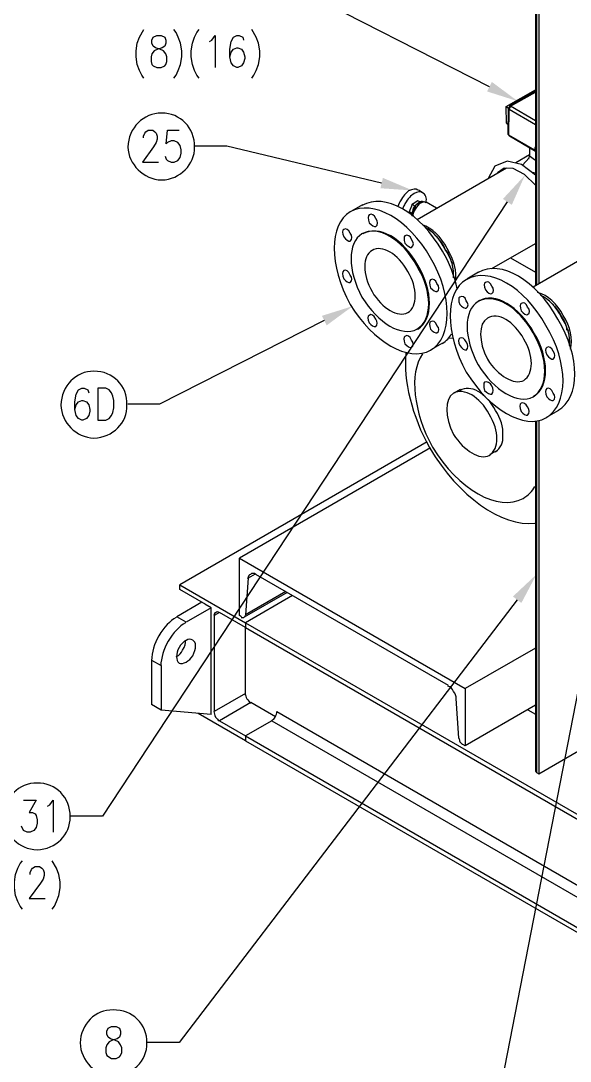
# Model space of a CAD drawing. Header units: inches. Extents: x 0.3 to 33.8, y 15.5 to 37.1.
# Drawn here: x 17.25 to 20.35, y 20.27 to 26.14 of the extents above; entities that cross this region are included whole.
import ezdxf

# ---------------------------------------------------------------- set-up
doc = ezdxf.new("R2010")
doc.units = ezdxf.units.IN
doc.header["$MEASUREMENT"] = 0

# ---------------------------------------------------------------- blocks, each defined once
blk = doc.blocks.new('60298_1')
at = {"transparency": 33554687}
for points in [[(19.9125, 25.795), (20.0593, 25.6861), (19.8852, 25.7415)], [(19.2974, 25.2536), (19.4657, 25.1825), (19.2834, 25.1952)], [(19.9748, 25.1346), (20.0991, 25.2685), (20.025, 25.1015)], [(18.9531, 24.4752), (19.1274, 24.53), (18.9804, 24.4216)], [(20.0313, 22.8913), (20.1645, 23.0163), (20.079, 22.8548)]]:
    blk.add_hatch(color=21, dxfattribs=at).paths.add_polyline_path(points)
at = {"color": 21, "transparency": 33554687}
for points in [[(19.8987, 25.7682), (18.7766, 26.342), (18.5964, 26.342)], [(19.2904, 25.2239), (18.4172, 25.4326), (18.2369, 25.4326)], [(19.9994, 25.1176), (17.7143, 21.6525), (17.5341, 21.6525)], [(20.8303, 24.5728), (19.9545, 20.079), (19.7743, 20.079)], [(18.9666, 24.4483), (18.0371, 23.9763), (17.8569, 23.9763)], [(20.0547, 22.8727), (18.1466, 20.3744), (17.9664, 20.3744)]]:
    blk.add_lwpolyline(points, dxfattribs=at)
at = {"transparency": 33554687}
for points in [[(20.158, 26.1922), (20.158, 24.6456)], [(20.1637, 26.1922), (20.1637, 24.6492)], [(20.1771, 26.1943), (20.1771, 24.6564)], [(17.9488, 25.8163), (17.9364, 25.8333), (17.9235, 25.8596), (17.9111, 25.8937), (17.9039, 25.9366), (17.9039, 25.9707), (17.9111, 26.0135), (17.9235, 26.0476), (17.9488, 26.0905)], [(18.1171, 25.8163), (18.1301, 25.8333), (18.1424, 25.8596), (18.1554, 25.8937), (18.1621, 25.9366), (18.1621, 25.9707), (18.1554, 26.0135), (18.1424, 26.0476), (18.1301, 26.074), (18.1171, 26.0905)], [(18.2602, 25.8163), (18.2473, 25.8333), (18.2349, 25.8596), (18.222, 25.8937), (18.2153, 25.9366), (18.2153, 25.9707), (18.222, 26.0135), (18.2349, 26.0476), (18.2473, 26.074), (18.2602, 26.0905)], [(18.5571, 25.8163), (18.5695, 25.8333), (18.5824, 25.8596), (18.5948, 25.8937), (18.602, 25.9366), (18.602, 25.9707), (18.5948, 26.0135), (18.5824, 26.0476), (18.5571, 26.0905)], [(18.0211, 25.8767), (18.0464, 25.8767), (18.066, 25.886), (18.0717, 25.8937), (18.0784, 25.9103), (18.0784, 25.9366), (18.0717, 25.9536), (18.0588, 25.9707), (18.0392, 25.98), (18.0139, 25.9872), (18.001, 25.9965), (17.9942, 26.0135), (17.9942, 26.0306), (18.001, 26.0476), (18.0211, 26.0569), (18.0464, 26.0569), (18.066, 26.0476), (18.0717, 26.0306), (18.0717, 26.0135), (18.066, 25.9965), (18.0521, 25.9872), (18.0263, 25.98), (18.0066, 25.9707), (17.9942, 25.9536), (17.9886, 25.9366), (17.9886, 25.9103), (17.9942, 25.8937), (18.001, 25.886), (18.0211, 25.8767)], [(18.318, 26.0228), (18.332, 26.0306), (18.35, 26.0569), (18.35, 25.8767)], [(18.4337, 25.9366), (18.4409, 25.9629), (18.4538, 25.98), (18.4735, 25.9872), (18.4791, 25.9872), (18.4988, 25.98), (18.5112, 25.9629), (18.5184, 25.9366), (18.5184, 25.9273), (18.5112, 25.903), (18.4988, 25.886), (18.4791, 25.8767), (18.4735, 25.8767), (18.4538, 25.886), (18.4409, 25.903), (18.4337, 25.9366), (18.4337, 25.98), (18.4409, 26.0228), (18.4538, 26.0476), (18.4735, 26.0569), (18.4859, 26.0569), (18.506, 26.0476), (18.5112, 26.0306)], [(19.9938, 25.6562), (20.158, 25.7512)], [(20.158, 25.7424), (20.0118, 25.6582)], [(20.018, 25.6577), (20.158, 25.7383)], [(19.9953, 25.5632), (19.9938, 25.6562)], [(19.9938, 25.6562), (20.0056, 25.6469)], [(20.0118, 25.6582), (20.0056, 25.6474)], [(20.018, 25.6577), (20.0093, 25.6422)], [(20.018, 25.6577), (20.0118, 25.6582)], [(20.158, 25.5761), (20.018, 25.6577)], [(20.0051, 25.4992), (20.0056, 25.6474)], [(20.0056, 25.6474), (20.0093, 25.6422)], [(20.0087, 25.494), (20.0093, 25.6422)], [(20.0093, 25.6422), (20.158, 25.5555)], [(19.9953, 25.5632), (20.0051, 25.5555)], [(17.9462, 25.4796), (17.9462, 25.4889), (17.9529, 25.5059), (17.9586, 25.5131), (17.9725, 25.5224), (17.9984, 25.5224), (18.0108, 25.5131), (18.018, 25.5059), (18.0237, 25.4889), (18.0237, 25.4718), (18.018, 25.4532), (18.0035, 25.4284), (17.9405, 25.3422), (18.0304, 25.3422)], [(18.0691, 25.3763), (18.0748, 25.3592), (18.082, 25.3515), (18.1016, 25.3422), (18.1197, 25.3422), (18.1393, 25.3515), (18.1523, 25.3685), (18.1595, 25.3928), (18.1595, 25.4119), (18.1523, 25.4362), (18.1393, 25.4532), (18.1197, 25.4625), (18.1016, 25.4625), (18.082, 25.4532), (18.0748, 25.4455), (18.082, 25.5224), (18.1466, 25.5224)], [(20.0051, 25.4992), (20.0087, 25.494)], [(20.0051, 25.4992), (20.0113, 25.4884)], [(20.0087, 25.494), (20.0113, 25.4884)], [(20.1549, 25.4093), (20.0087, 25.494)], [(20.158, 25.4031), (20.0113, 25.4884)], [(20.1255, 25.4222), (20.1249, 25.3763)], [(20.1549, 25.4248), (20.1549, 25.4093)], [(20.1549, 25.4248), (20.158, 25.4202)], [(20.158, 25.4228), (20.1549, 25.4248)], [(20.048, 25.3407), (20.1249, 25.3856)], [(20.0847, 25.3252), (20.1224, 25.3665)], [(20.1203, 25.3598), (20.1249, 25.3763)], [(20.1224, 25.3665), (20.1224, 25.3665)], [(20.158, 25.352), (20.1249, 25.3763)], [(20.1549, 25.4093), (20.158, 25.4047)], [(19.4908, 25.0195), (19.9943, 25.3102)], [(20.158, 25.2694), (20.079, 25.3283), (19.9984, 25.3479), (19.9292, 25.32), (19.8915, 25.2508)], [(20.158, 25.2126), (20.0965, 25.2735), (20.0335, 25.3061), (19.9814, 25.3076), (19.9452, 25.2818)], [(20.158, 25.2808), (20.142, 25.2844)], [(19.4975, 25.1857), (19.5244, 25.1702)], [(19.183, 25.1016), (19.1164, 25.0633)], [(19.4624, 25.1041), (19.4459, 25.0618)], [(19.4639, 25.1067), (19.4593, 25.1005)], [(19.5295, 25.1191), (19.4841, 25.101), (19.4603, 25.0448)], [(19.4954, 25.1238), (19.4624, 25.1041)], [(19.4789, 25.0948), (19.4624, 25.1041)], [(19.5058, 25.1176), (19.4954, 25.1238)], [(19.6003, 25.0825), (19.5424, 25.116)], [(19.4459, 25.0623), (19.4459, 25.0623)], [(19.4459, 25.0618), (19.451, 25.0515)], [(19.4608, 25.053), (19.4459, 25.0618)], [(19.1871, 24.9415), (19.1825, 24.9389)], [(19.6054, 24.9182), (19.5997, 24.9244)], [(20.1456, 24.6389), (20.6491, 24.9296)], [(19.9117, 24.7421), (20.158, 24.8842)], [(19.686, 24.7788), (19.6886, 24.7705)], [(20.0175, 24.8031), (20.158, 24.7215)], [(19.8378, 24.721), (19.7717, 24.6828)], [(19.7159, 24.629), (19.7159, 24.629)], [(19.8419, 24.5609), (19.8378, 24.5583)], [(20.2602, 24.5376), (20.2546, 24.5438)], [(19.497, 24.4049), (19.4923, 24.4023)], [(20.3408, 24.3982), (20.3434, 24.3899)], [(19.6338, 24.3213), (19.5672, 24.2831)], [(19.6953, 24.3481), (19.6684, 24.3492)], [(17.5594, 23.9458), (17.5667, 23.9722), (17.579, 23.9892), (17.5987, 23.997), (17.6043, 23.997), (17.624, 23.9892), (17.6369, 23.9722), (17.6436, 23.9458), (17.6436, 23.9365), (17.6369, 23.9123), (17.624, 23.8952), (17.6043, 23.8859), (17.5987, 23.8859), (17.579, 23.8952), (17.5667, 23.9123), (17.5594, 23.9458), (17.5594, 23.9892), (17.5667, 24.0326), (17.579, 24.0569), (17.5987, 24.0662), (17.6116, 24.0662), (17.6312, 24.0569), (17.6369, 24.0398)], [(17.688, 23.8859), (17.7329, 23.8859), (17.7531, 23.8952), (17.7655, 23.9123), (17.7727, 23.9293), (17.7784, 23.9557), (17.7784, 23.997), (17.7727, 24.0228), (17.7655, 24.0398), (17.7531, 24.0569), (17.7329, 24.0662), (17.688, 24.0662), (17.688, 23.8859)], [(19.7356, 24.0589), (19.6999, 24.0388)], [(20.1518, 24.0243), (20.1477, 24.0218)], [(20.2886, 23.9407), (20.222, 23.9025)], [(20.158, 23.8823), (20.158, 21.9055)], [(20.158, 23.8818), (20.158, 23.8818)], [(20.1637, 23.8828), (20.1637, 21.8978), (20.1771, 21.8905)], [(20.1771, 23.8849), (20.1771, 21.8905)], [(19.5471, 23.7641), (18.1507, 22.958), (18.5225, 22.7431)], [(19.5657, 23.73), (18.4874, 23.1072)], [(19.9359, 23.7124), (19.9003, 23.6918)], [(18.4874, 22.7839), (18.4874, 23.1072)], [(18.4874, 23.1072), (19.7614, 22.3713)], [(18.5773, 23.0179), (18.537, 22.9946)], [(19.6679, 22.3884), (18.5809, 23.0163)], [(18.2989, 22.8454), (18.1507, 22.9306), (18.1507, 22.958)], [(18.537, 22.9946), (18.522, 22.7875)], [(18.757, 22.9146), (18.5153, 22.7751)], [(18.7492, 22.9187), (18.522, 22.7875)], [(18.2757, 22.8588), (18.1337, 22.7772)], [(18.3284, 22.8283), (18.2932, 22.8485)], [(18.788, 22.8965), (18.5225, 22.7431), (18.5225, 22.7163), (18.3748, 22.8015), (18.3449, 22.7844), (18.3449, 22.2417)], [(18.788, 22.8965), (18.5225, 22.7431)], [(18.3284, 22.8283), (18.1869, 22.7462)], [(18.3284, 22.7875), (18.3284, 22.8283)], [(18.3284, 22.251), (18.3284, 22.7937)], [(18.4998, 22.7767), (18.4874, 22.7839)], [(18.1869, 22.7462), (18.1337, 22.7772)], [(18.5225, 22.7431), (22.0274, 20.7198)], [(18.5225, 22.7431), (18.5225, 22.7163)], [(18.5225, 22.7163), (22.0274, 20.693)], [(18.5225, 22.3445), (18.5225, 22.7163)], [(20.158, 22.6001), (19.7614, 22.3713)], [(17.9922, 22.5319), (18.0454, 22.5014)], [(17.9922, 22.5319), (17.9922, 22.2815)], [(18.0454, 22.5014), (18.0454, 22.2505)], [(19.7614, 22.3713), (19.7614, 22.048)], [(18.5225, 22.3445), (18.3449, 22.2417)], [(19.7268, 22.0919), (19.7118, 22.3161)], [(18.0454, 22.2505), (17.9922, 22.2815)], [(18.3284, 22.2252), (18.3284, 22.266)], [(18.5525, 22.2928), (18.3748, 22.1901), (18.5225, 22.1048)], [(18.6909, 22.2128), (18.5525, 22.2928)], [(20.158, 22.2773), (19.7614, 22.048)], [(20.1156, 22.2525), (20.158, 22.2283)], [(18.3284, 22.2252), (18.0454, 22.2505)], [(18.5225, 22.0775), (18.2555, 22.2319)], [(18.6997, 22.2422), (21.9618, 20.3584)], [(18.6707, 22.1901), (18.5225, 22.1048), (18.5225, 22.0775)], [(18.6707, 22.1901), (18.5225, 22.1048)], [(18.6697, 22.1906), (18.6697, 22.1906)], [(18.6707, 22.1901), (21.9432, 20.3005)], [(18.5225, 22.1048), (18.5225, 22.0775)], [(18.5225, 22.1048), (21.938, 20.1327)], [(18.5225, 22.0775), (21.938, 20.1058)], [(19.7614, 22.048), (19.749, 22.0558)], [(20.1771, 21.8905), (20.4601, 22.0537)], [(20.158, 21.9055), (20.1637, 21.8978)], [(17.2692, 21.7423), (17.3399, 21.7423), (17.3017, 21.6731), (17.3203, 21.6731), (17.3343, 21.6654), (17.3399, 21.6561), (17.3467, 21.6318), (17.3467, 21.6127), (17.3399, 21.5884), (17.327, 21.5714), (17.3074, 21.5621), (17.2893, 21.5621), (17.2692, 21.5714), (17.2568, 21.5957)], [(17.404, 21.7088), (17.4179, 21.716), (17.436, 21.7423), (17.436, 21.5621)], [(17.2625, 21.1268), (17.2496, 21.1433), (17.2372, 21.1696), (17.2243, 21.2037), (17.2176, 21.2466), (17.2176, 21.2807), (17.2243, 21.3235), (17.2372, 21.3576), (17.2496, 21.3839), (17.2625, 21.4005)], [(17.4308, 21.1268), (17.4432, 21.1433), (17.4561, 21.1696), (17.4685, 21.2037), (17.4758, 21.2466), (17.4758, 21.2807), (17.4685, 21.3235), (17.4561, 21.3576), (17.4308, 21.4005)], [(17.3074, 21.3235), (17.3074, 21.3333), (17.3146, 21.3499), (17.3203, 21.3576), (17.3343, 21.3669), (17.3596, 21.3669), (17.3725, 21.3576), (17.3792, 21.3499), (17.3849, 21.3333), (17.3849, 21.3163), (17.3792, 21.2972), (17.3653, 21.2729), (17.3017, 21.1867), (17.3921, 21.1867)], [(17.7665, 20.284), (17.7918, 20.284), (17.8114, 20.2938), (17.8171, 20.301), (17.8238, 20.3181), (17.8238, 20.3444), (17.8171, 20.3609), (17.8042, 20.378), (17.7846, 20.3873), (17.7593, 20.395), (17.7464, 20.4043), (17.7396, 20.4214), (17.7396, 20.4379), (17.7464, 20.4549), (17.7665, 20.4642), (17.7918, 20.4642), (17.8114, 20.4549), (17.8171, 20.4379), (17.8171, 20.4214), (17.8114, 20.4043), (17.7975, 20.395), (17.7722, 20.3873), (17.752, 20.378), (17.7396, 20.3609), (17.734, 20.3444), (17.734, 20.3181), (17.7396, 20.301), (17.7665, 20.284)]]:
    blk.add_lwpolyline(points, dxfattribs=at)
for points, knots in [([(18.2344, 25.4279), (18.2374, 25.329), (18.1534, 25.245), (18.0485, 25.242), (17.946, 25.245), (17.8619, 25.329), (17.8574, 25.4279), (17.8619, 25.5364), (17.946, 25.6204), (18.0485, 25.619), (18.1534, 25.6204), (18.2374, 25.5364), (18.2344, 25.4279)], [0, 0, 0, 0, 1, 1, 1, 2, 2, 2, 3, 3, 3, 4, 4, 4, 4]), ([(18.2344, 25.4279), (18.2374, 25.329), (18.1534, 25.245), (18.0485, 25.242), (17.946, 25.245), (17.8619, 25.329), (17.8574, 25.4279), (17.8619, 25.5364), (17.946, 25.6204), (18.0485, 25.619), (18.1534, 25.6204), (18.2374, 25.5364), (18.2344, 25.4279)], [0, 0, 0, 0, 1, 1, 1, 2, 2, 2, 3, 3, 3, 4, 4, 4, 4]), ([(18.2344, 25.4279), (18.2374, 25.329), (18.1534, 25.245), (18.0485, 25.242), (17.946, 25.245), (17.8619, 25.329), (17.8574, 25.4279), (17.8619, 25.5364), (17.946, 25.6204), (18.0485, 25.619), (18.1534, 25.6204), (18.2374, 25.5364), (18.2344, 25.4279)], [0, 0, 0, 0, 1, 1, 1, 2, 2, 2, 3, 3, 3, 4, 4, 4, 4]), ([(19.4428, 25.1801), (19.4291, 25.1702), (19.4111, 25.1512), (19.3963, 25.1233), (19.3913, 25.1171), (19.3861, 25.1054), (19.3808, 25.0923)], [0, 0, 0, 0, 1, 1, 1, 2, 2, 2, 2]), ([(19.4737, 25.1646), (19.4556, 25.1547), (19.4376, 25.1358), (19.4221, 25.1078), (19.418, 25.1021), (19.413, 25.0907), (19.4066, 25.0768)], [0, 0, 0, 0, 1, 1, 1, 2, 2, 2, 2]), ([(19.5409, 25.1129), (19.5469, 25.1414), (19.5396, 25.1617), (19.5202, 25.1697), (19.5112, 25.1782), (19.4932, 25.1764), (19.4737, 25.1646)], [0, 0, 0, 0, 1, 1, 1, 2, 2, 2, 2]), ([(19.5667, 24.2815), (19.443, 24.2114), (19.2413, 24.3278), (19.1123, 24.5397), (18.9924, 24.7589), (18.9924, 24.9918), (19.1123, 25.0613), (19.2413, 25.1355), (19.443, 25.019), (19.5667, 24.8031), (19.6918, 24.588), (19.6918, 24.355), (19.5667, 24.2815)], [0, 0, 0, 0, 1, 1, 1, 2, 2, 2, 3, 3, 3, 4, 4, 4, 4]), ([(19.7165, 24.6275), (19.702, 24.6999), (19.6736, 24.7733), (19.6338, 24.8392), (19.5095, 25.0574), (19.3078, 25.1739), (19.1794, 25.0974)], [0, 0, 0, 0, 1, 1, 1, 2, 2, 2, 2]), ([(19.5254, 25.1181), (19.5133, 25.1258), (19.4889, 25.1106), (19.4686, 25.0819), (19.466, 25.0711), (19.4616, 25.0568), (19.4583, 25.0406)], [0, 0, 0, 0, 1, 1, 1, 2, 2, 2, 2]), ([(19.5409, 25.1129), (19.5256, 25.1264), (19.4976, 25.1103), (19.4789, 25.0768), (19.4725, 25.0671), (19.4678, 25.0526), (19.4634, 25.0355)], [0, 0, 0, 0, 1, 1, 1, 2, 2, 2, 2]), ([(19.2569, 24.9787), (19.2497, 24.9767), (19.2329, 24.9864), (19.2207, 24.9993), (19.2122, 25.0224), (19.2122, 25.0418), (19.2207, 25.0458), (19.2329, 25.0537), (19.2497, 25.044), (19.2569, 25.0251), (19.2705, 25.0081), (19.2705, 24.9887), (19.2569, 24.9787)], [0, 0, 0, 0, 1, 1, 1, 2, 2, 2, 3, 3, 3, 4, 4, 4, 4]), ([(19.1123, 24.896), (19.1056, 24.8946), (19.0888, 24.9043), (19.0761, 24.9218), (19.068, 24.9402), (19.068, 24.9596), (19.0761, 24.9632), (19.0888, 24.9716), (19.1056, 24.9619), (19.1123, 24.9425), (19.1263, 24.926), (19.1263, 24.9066), (19.1123, 24.896)], [0, 0, 0, 0, 1, 1, 1, 2, 2, 2, 3, 3, 3, 4, 4, 4, 4]), ([(19.4892, 24.4003), (19.4072, 24.3532), (19.2685, 24.4333), (19.1794, 24.581), (19.0973, 24.7297), (19.0973, 24.8899), (19.1794, 24.9373), (19.2685, 24.9887), (19.4072, 24.9086), (19.4892, 24.7566), (19.5784, 24.6122), (19.5784, 24.452), (19.4892, 24.4003)], [0, 0, 0, 0, 1, 1, 1, 2, 2, 2, 3, 3, 3, 4, 4, 4, 4]), ([(19.4944, 24.4003), (19.5826, 24.4544), (19.5826, 24.6147), (19.4944, 24.7618), (19.4115, 24.9111), (19.2727, 24.9912), (19.1846, 24.9373)], [0, 0, 0, 0, 1, 1, 1, 2, 2, 2, 2]), ([(19.7061, 24.6688), (19.7165, 24.7234), (19.7001, 24.7942), (19.6597, 24.8547), (19.6257, 24.923), (19.5726, 24.9727), (19.5202, 24.989)], [0, 0, 0, 0, 1, 1, 1, 2, 2, 2, 2]), ([(19.6958, 24.6895), (19.7013, 24.7409), (19.6842, 24.7994), (19.6493, 24.8496), (19.6223, 24.9067), (19.5801, 24.9508), (19.5357, 24.9735)], [0, 0, 0, 0, 1, 1, 1, 2, 2, 2, 2]), ([(19.4583, 24.8599), (19.4529, 24.8586), (19.4361, 24.8683), (19.4221, 24.8857), (19.4154, 24.9043), (19.4154, 24.9237), (19.4221, 24.927), (19.4361, 24.9356), (19.4529, 24.9259), (19.4583, 24.9064), (19.4737, 24.89), (19.4737, 24.8706), (19.4583, 24.8599)], [0, 0, 0, 0, 1, 1, 1, 2, 2, 2, 3, 3, 3, 4, 4, 4, 4]), ([(19.6855, 24.7773), (19.679, 24.8042), (19.668, 24.8296), (19.6493, 24.8496), (19.6403, 24.8776), (19.6238, 24.8997), (19.6028, 24.9167)], [0, 0, 0, 0, 1, 1, 1, 2, 2, 2, 2]), ([(19.4376, 24.4932), (19.383, 24.4641), (19.2927, 24.5162), (19.2362, 24.612), (19.1813, 24.7092), (19.1813, 24.8135), (19.2362, 24.8444), (19.2927, 24.8779), (19.383, 24.8257), (19.4376, 24.7256), (19.4945, 24.6327), (19.4945, 24.5284), (19.4376, 24.4932)], [0, 0, 0, 0, 1, 1, 1, 2, 2, 2, 3, 3, 3, 4, 4, 4, 4]), ([(19.1123, 24.6636), (19.1049, 24.6603), (19.0881, 24.6701), (19.0761, 24.6843), (19.0673, 24.706), (19.0673, 24.7254), (19.0761, 24.7308), (19.0881, 24.7374), (19.1049, 24.7276), (19.1123, 24.705), (19.1256, 24.6917), (19.1256, 24.6723), (19.1123, 24.6636)], [0, 0, 0, 0, 1, 1, 1, 2, 2, 2, 3, 3, 3, 4, 4, 4, 4]), ([(20.2845, 23.9407), (20.4133, 24.0128), (20.4133, 24.2458), (20.2845, 24.4571), (20.1645, 24.6768), (19.9627, 24.7933), (19.8352, 24.7205)], [0, 0, 0, 0, 1, 1, 1, 2, 2, 2, 2]), ([(19.6028, 24.612), (19.5962, 24.6095), (19.5793, 24.6192), (19.5667, 24.6327), (19.5586, 24.6551), (19.5586, 24.6745), (19.5667, 24.6791), (19.5793, 24.6865), (19.5962, 24.6768), (19.6028, 24.6585), (19.6169, 24.6409), (19.6169, 24.6215), (19.6028, 24.612)], [0, 0, 0, 0, 1, 1, 1, 2, 2, 2, 3, 3, 3, 4, 4, 4, 4]), ([(20.2174, 23.8994), (20.0979, 23.8307), (19.8962, 23.9472), (19.7681, 24.1576), (19.6473, 24.3782), (19.6473, 24.6112), (19.7681, 24.6791), (19.8962, 24.7548), (20.0979, 24.6384), (20.2174, 24.4209), (20.3467, 24.2074), (20.3467, 23.9744), (20.2174, 23.8994)], [0, 0, 0, 0, 1, 1, 1, 2, 2, 2, 3, 3, 3, 4, 4, 4, 4]), ([(19.9127, 24.6017), (19.905, 24.5961), (19.8882, 24.6058), (19.8765, 24.6223), (19.8674, 24.6417), (19.8674, 24.6611), (19.8765, 24.6636), (19.8882, 24.6731), (19.905, 24.6634), (19.9127, 24.643), (19.9257, 24.6275), (19.9257, 24.6081), (19.9127, 24.6017)], [0, 0, 0, 0, 1, 1, 1, 2, 2, 2, 3, 3, 3, 4, 4, 4, 4]), ([(20.3568, 24.2867), (20.3715, 24.3428), (20.355, 24.4136), (20.3155, 24.4777), (20.2807, 24.5424), (20.2275, 24.5921), (20.1709, 24.6068)], [0, 0, 0, 0, 1, 1, 1, 2, 2, 2, 2]), ([(19.7681, 24.5191), (19.7606, 24.5143), (19.7438, 24.524), (19.7319, 24.5397), (19.7231, 24.5599), (19.7231, 24.5793), (19.7319, 24.581), (19.7438, 24.5913), (19.7606, 24.5816), (19.7681, 24.5604), (19.7814, 24.5457), (19.7814, 24.5262), (19.7681, 24.5191)], [0, 0, 0, 0, 1, 1, 1, 2, 2, 2, 3, 3, 3, 4, 4, 4, 4]), ([(20.1451, 24.0181), (20.0622, 23.9726), (19.9234, 24.0527), (19.8352, 24.1989), (19.7523, 24.3491), (19.7523, 24.5093), (19.8352, 24.5552), (19.9234, 24.6081), (20.0622, 24.528), (20.1451, 24.3796), (20.2333, 24.2316), (20.2333, 24.0714), (20.1451, 24.0181)], [0, 0, 0, 0, 1, 1, 1, 2, 2, 2, 3, 3, 3, 4, 4, 4, 4]), ([(20.1502, 24.0233), (20.2376, 24.0738), (20.2376, 24.234), (20.1502, 24.3796), (20.0664, 24.5305), (19.9277, 24.6106), (19.8404, 24.5604)], [0, 0, 0, 0, 1, 1, 1, 2, 2, 2, 2]), ([(20.1141, 24.4829), (20.1082, 24.4777), (20.0914, 24.4874), (20.0779, 24.5036), (20.0706, 24.5233), (20.0706, 24.5427), (20.0779, 24.5449), (20.0914, 24.5547), (20.1082, 24.545), (20.1141, 24.5242), (20.1289, 24.5091), (20.1289, 24.4896), (20.1141, 24.4829)], [0, 0, 0, 0, 1, 1, 1, 2, 2, 2, 3, 3, 3, 4, 4, 4, 4]), ([(20.3516, 24.3073), (20.3562, 24.3602), (20.3391, 24.4188), (20.3052, 24.4674), (20.2772, 24.5261), (20.235, 24.5701), (20.1864, 24.5913)], [0, 0, 0, 0, 1, 1, 1, 2, 2, 2, 2]), ([(19.2569, 24.4158), (19.2481, 24.4112), (19.2313, 24.4209), (19.2207, 24.4364), (19.2106, 24.4568), (19.2106, 24.4762), (19.2207, 24.4777), (19.2313, 24.4882), (19.2481, 24.4785), (19.2569, 24.4571), (19.2688, 24.4426), (19.2688, 24.4232), (19.2569, 24.4158)], [0, 0, 0, 0, 1, 1, 1, 2, 2, 2, 3, 3, 3, 4, 4, 4, 4]), ([(20.3361, 24.3951), (20.3339, 24.4236), (20.3229, 24.449), (20.3052, 24.4726), (20.2952, 24.497), (20.2787, 24.5191), (20.2587, 24.5345)], [0, 0, 0, 0, 1, 1, 1, 2, 2, 2, 2]), ([(19.6028, 24.3796), (19.5955, 24.3752), (19.5787, 24.3849), (19.5667, 24.4003), (19.5579, 24.4208), (19.5579, 24.4403), (19.5667, 24.4416), (19.5787, 24.4522), (19.5955, 24.4425), (19.6028, 24.4209), (19.6162, 24.4066), (19.6162, 24.3872), (19.6028, 24.3796)], [0, 0, 0, 0, 1, 1, 1, 2, 2, 2, 3, 3, 3, 4, 4, 4, 4]), ([(20.0934, 24.1111), (20.038, 24.0834), (19.9476, 24.1356), (19.8869, 24.2299), (19.8362, 24.3286), (19.8362, 24.4329), (19.8869, 24.4622), (19.9476, 24.4972), (20.038, 24.4451), (20.0934, 24.3435), (20.1494, 24.2521), (20.1494, 24.1478), (20.0934, 24.1111)], [0, 0, 0, 0, 1, 1, 1, 2, 2, 2, 3, 3, 3, 4, 4, 4, 4]), ([(19.4583, 24.297), (19.4513, 24.2931), (19.4345, 24.3028), (19.4221, 24.3177), (19.4138, 24.3387), (19.4138, 24.3581), (19.4221, 24.359), (19.4345, 24.3701), (19.4513, 24.3604), (19.4583, 24.3383), (19.4721, 24.3245), (19.4721, 24.3051), (19.4583, 24.297)], [0, 0, 0, 0, 1, 1, 1, 2, 2, 2, 3, 3, 3, 4, 4, 4, 4]), ([(19.7681, 24.2815), (19.7597, 24.2802), (19.7429, 24.2899), (19.7319, 24.3073), (19.7221, 24.3258), (19.7221, 24.3452), (19.7319, 24.3486), (19.7429, 24.3572), (19.7597, 24.3475), (19.7681, 24.328), (19.7804, 24.3115), (19.7804, 24.2921), (19.7681, 24.2815)], [0, 0, 0, 0, 1, 1, 1, 2, 2, 2, 3, 3, 3, 4, 4, 4, 4]), ([(19.4273, 24.266), (19.4108, 24.1101), (19.4616, 23.9112), (19.5615, 23.7289), (19.7236, 23.4574), (19.9685, 23.2825), (20.1554, 23.3055)], [0, 0, 0, 0, 1, 1, 1, 2, 2, 2, 2]), ([(19.5202, 24.2608), (19.4446, 24.1479), (19.4697, 23.9338), (19.577, 23.7341), (19.7223, 23.4964), (19.9496, 23.3652), (20.0883, 23.4449), (20.1178, 23.4622), (20.1409, 23.4863), (20.1554, 23.5121)], [0, 0, 0, 0, 1, 1, 1, 2, 2, 2, 3, 3, 3, 3]), ([(20.2587, 24.2299), (20.2512, 24.2284), (20.2344, 24.2381), (20.2225, 24.2557), (20.2137, 24.274), (20.2137, 24.2934), (20.2225, 24.297), (20.2344, 24.3054), (20.2512, 24.2957), (20.2587, 24.2763), (20.2719, 24.2598), (20.2719, 24.2404), (20.2587, 24.2299)], [0, 0, 0, 0, 1, 1, 1, 2, 2, 2, 3, 3, 3, 4, 4, 4, 4]), ([(17.8522, 23.9717), (17.8572, 23.8727), (17.7731, 23.7886), (17.6663, 23.7858), (17.5658, 23.7886), (17.4817, 23.8727), (17.4804, 23.9717), (17.4817, 24.08), (17.5658, 24.1641), (17.6663, 24.1627), (17.7731, 24.1641), (17.8572, 24.08), (17.8522, 23.9717)], [0, 0, 0, 0, 1, 1, 1, 2, 2, 2, 3, 3, 3, 4, 4, 4, 4]), ([(17.8522, 23.9717), (17.8572, 23.8727), (17.7731, 23.7886), (17.6663, 23.7858), (17.5658, 23.7886), (17.4817, 23.8727), (17.4804, 23.9717), (17.4817, 24.08), (17.5658, 24.1641), (17.6663, 24.1627), (17.7731, 24.1641), (17.8572, 24.08), (17.8522, 23.9717)], [0, 0, 0, 0, 1, 1, 1, 2, 2, 2, 3, 3, 3, 4, 4, 4, 4]), ([(17.8522, 23.9717), (17.8572, 23.8727), (17.7731, 23.7886), (17.6663, 23.7858), (17.5658, 23.7886), (17.4817, 23.8727), (17.4804, 23.9717), (17.4817, 24.08), (17.5658, 24.1641), (17.6663, 24.1627), (17.7731, 24.1641), (17.8572, 24.08), (17.8522, 23.9717)], [0, 0, 0, 0, 1, 1, 1, 2, 2, 2, 3, 3, 3, 4, 4, 4, 4]), ([(19.9127, 24.0336), (19.9027, 24.0309), (19.8859, 24.0406), (19.8714, 24.0543), (19.8652, 24.0765), (19.8652, 24.0959), (19.8714, 24.1008), (19.8859, 24.1079), (19.9027, 24.0982), (19.9127, 24.0801), (19.9234, 24.0623), (19.9234, 24.0429), (19.9127, 24.0336)], [0, 0, 0, 0, 1, 1, 1, 2, 2, 2, 3, 3, 3, 4, 4, 4, 4]), ([(19.8972, 23.6876), (19.8454, 23.6601), (19.7557, 23.7118), (19.6958, 23.8064), (19.6451, 23.9034), (19.6451, 24.0069), (19.6958, 24.0388), (19.7557, 24.0708), (19.8454, 24.019), (19.8972, 23.92), (19.956, 23.8274), (19.956, 23.7239), (19.8972, 23.6876)], [0, 0, 0, 0, 1, 1, 1, 2, 2, 2, 3, 3, 3, 4, 4, 4, 4]), ([(19.9747, 23.8012), (19.9776, 23.8475), (19.9626, 23.8977), (19.9333, 23.9407), (19.8808, 24.0394), (19.7911, 24.0912), (19.7319, 24.0543)], [0, 0, 0, 0, 1, 1, 1, 2, 2, 2, 2]), ([(20.2587, 23.9975), (20.2503, 23.9943), (20.2335, 24.004), (20.2225, 24.0181), (20.2127, 24.0399), (20.2127, 24.0593), (20.2225, 24.0646), (20.2335, 24.0713), (20.2503, 24.0616), (20.2587, 24.0388), (20.271, 24.0257), (20.271, 24.0063), (20.2587, 23.9975)], [0, 0, 0, 0, 1, 1, 1, 2, 2, 2, 3, 3, 3, 4, 4, 4, 4]), ([(20.1141, 23.9149), (20.1059, 23.9125), (20.0891, 23.9222), (20.0779, 23.9355), (20.0684, 23.9581), (20.0684, 23.9775), (20.0779, 23.982), (20.0891, 23.9895), (20.1059, 23.9798), (20.1141, 23.9613), (20.1266, 23.9439), (20.1266, 23.9245), (20.1141, 23.9149)], [0, 0, 0, 0, 1, 1, 1, 2, 2, 2, 3, 3, 3, 4, 4, 4, 4]), ([(18.5804, 23.0163), (18.5694, 23.0231), (18.5582, 23.0243), (18.5494, 23.0163), (18.5424, 23.0152), (18.5379, 23.0064), (18.5339, 22.9905)], [0, 0, 0, 0, 1, 1, 1, 2, 2, 2, 2]), ([(18.3738, 22.7994), (18.367, 22.8065), (18.3594, 22.8072), (18.3531, 22.7994), (18.3482, 22.8008), (18.3451, 22.7939), (18.3428, 22.7839)], [0, 0, 0, 0, 1, 1, 1, 2, 2, 2, 2]), ([(18.4977, 22.7736), (18.5059, 22.7737), (18.5115, 22.7731), (18.5132, 22.7736), (18.5194, 22.7777), (18.5217, 22.782), (18.5184, 22.7839)], [0, 0, 0, 0, 1, 1, 1, 2, 2, 2, 2]), ([(18.1311, 22.7736), (18.0966, 22.7557), (18.0606, 22.7177), (18.033, 22.6703), (18.0074, 22.6257), (17.9925, 22.5755), (17.9917, 22.5309)], [0, 0, 0, 0, 1, 1, 1, 2, 2, 2, 2]), ([(18.1827, 22.7426), (18.1497, 22.7251), (18.1137, 22.687), (18.0846, 22.6393), (18.0605, 22.595), (18.0456, 22.5448), (18.0433, 22.4999)], [0, 0, 0, 0, 1, 1, 1, 2, 2, 2, 2]), ([(18.1311, 22.5515), (18.1482, 22.5607), (18.1617, 22.575), (18.1672, 22.5877), (18.1816, 22.6095), (18.1872, 22.6283), (18.1827, 22.6445)], [0, 0, 0, 0, 1, 1, 1, 2, 2, 2, 2]), ([(18.224, 22.6445), (18.2455, 22.6363), (18.2455, 22.5975), (18.224, 22.5567), (18.204, 22.5256), (18.1704, 22.5062), (18.1466, 22.5154), (18.1289, 22.5302), (18.1289, 22.569), (18.1466, 22.6032), (18.1704, 22.6408), (18.204, 22.6602), (18.224, 22.6445)], [0, 0, 0, 0, 1, 1, 1, 2, 2, 2, 3, 3, 3, 4, 4, 4, 4]), ([(19.7113, 22.314), (19.7114, 22.3289), (19.7068, 22.3429), (19.6958, 22.3553), (19.6911, 22.3702), (19.6799, 22.382), (19.6648, 22.3863)], [0, 0, 0, 0, 1, 1, 1, 2, 2, 2, 2]), ([(18.5184, 22.3398), (18.5228, 22.3354), (18.526, 22.3249), (18.5287, 22.314), (18.5371, 22.3055), (18.5447, 22.2976), (18.5494, 22.2882)], [0, 0, 0, 0, 1, 1, 1, 2, 2, 2, 2]), ([(18.3428, 22.2417), (18.3451, 22.2328), (18.3482, 22.2223), (18.3531, 22.2107), (18.3594, 22.2029), (18.367, 22.195), (18.3738, 22.1901)], [0, 0, 0, 0, 1, 1, 1, 2, 2, 2, 2]), ([(18.6681, 22.1901), (18.678, 22.1954), (18.6855, 22.2033), (18.6888, 22.2107), (18.6967, 22.2227), (18.6998, 22.2332), (18.6991, 22.2417)], [0, 0, 0, 0, 1, 1, 1, 2, 2, 2, 2]), ([(19.7268, 22.0919), (19.7276, 22.0858), (19.7299, 22.0788), (19.7319, 22.0713), (19.7377, 22.0652), (19.7434, 22.0592), (19.7474, 22.0558)], [0, 0, 0, 0, 1, 1, 1, 2, 2, 2, 2]), ([(17.5321, 21.6478), (17.5345, 21.5488), (17.4504, 21.4648), (17.3461, 21.4619), (17.2431, 21.4648), (17.159, 21.5488), (17.1551, 21.6478), (17.159, 21.7562), (17.2431, 21.8402), (17.3461, 21.8389), (17.4504, 21.8402), (17.5345, 21.7562), (17.5321, 21.6478)], [0, 0, 0, 0, 1, 1, 1, 2, 2, 2, 3, 3, 3, 4, 4, 4, 4]), ([(17.5321, 21.6478), (17.5345, 21.5488), (17.4504, 21.4648), (17.3461, 21.4619), (17.2431, 21.4648), (17.159, 21.5488), (17.1551, 21.6478), (17.159, 21.7562), (17.2431, 21.8402), (17.3461, 21.8389), (17.4504, 21.8402), (17.5345, 21.7562), (17.5321, 21.6478)], [0, 0, 0, 0, 1, 1, 1, 2, 2, 2, 3, 3, 3, 4, 4, 4, 4]), ([(17.5321, 21.6478), (17.5345, 21.5488), (17.4504, 21.4648), (17.3461, 21.4619), (17.2431, 21.4648), (17.159, 21.5488), (17.1551, 21.6478), (17.159, 21.7562), (17.2431, 21.8402), (17.3461, 21.8389), (17.4504, 21.8402), (17.5345, 21.7562), (17.5321, 21.6478)], [0, 0, 0, 0, 1, 1, 1, 2, 2, 2, 3, 3, 3, 4, 4, 4, 4]), ([(17.9658, 20.3723), (17.9666, 20.2708), (17.8825, 20.1868), (17.7748, 20.1864), (17.6751, 20.1868), (17.5911, 20.2708), (17.5889, 20.3723), (17.5911, 20.4782), (17.6751, 20.5623), (17.7748, 20.5582), (17.8825, 20.5623), (17.9666, 20.4782), (17.9658, 20.3723)], [0, 0, 0, 0, 1, 1, 1, 2, 2, 2, 3, 3, 3, 4, 4, 4, 4]), ([(17.9658, 20.3723), (17.9666, 20.2708), (17.8825, 20.1868), (17.7748, 20.1864), (17.6751, 20.1868), (17.5911, 20.2708), (17.5889, 20.3723), (17.5911, 20.4782), (17.6751, 20.5623), (17.7748, 20.5582), (17.8825, 20.5623), (17.9666, 20.4782), (17.9658, 20.3723)], [0, 0, 0, 0, 1, 1, 1, 2, 2, 2, 3, 3, 3, 4, 4, 4, 4]), ([(17.9658, 20.3723), (17.9666, 20.2708), (17.8825, 20.1868), (17.7748, 20.1864), (17.6751, 20.1868), (17.5911, 20.2708), (17.5889, 20.3723), (17.5911, 20.4782), (17.6751, 20.5623), (17.7748, 20.5582), (17.8825, 20.5623), (17.9666, 20.4782), (17.9658, 20.3723)], [0, 0, 0, 0, 1, 1, 1, 2, 2, 2, 3, 3, 3, 4, 4, 4, 4])]:
    blk.add_open_spline(points, degree=3, knots=knots, dxfattribs=at)
for points in [[(19.4944, 25.1852), (19.4847, 25.1936), (19.4666, 25.1918), (19.4428, 25.1801)], [(19.6338, 24.3177), (19.6559, 24.3343), (19.6745, 24.3524), (19.6855, 24.3745)], [(19.9333, 23.7083), (19.9626, 23.7278), (19.9776, 23.7607), (19.9747, 23.8012)]]:
    blk.add_open_spline(points, degree=3, dxfattribs=at)

msp = doc.modelspace()

# ---------------------------------------------------------------- block references
msp.add_blockref('60298_1', (0, 0))

doc.saveas('drawing.dxf')
